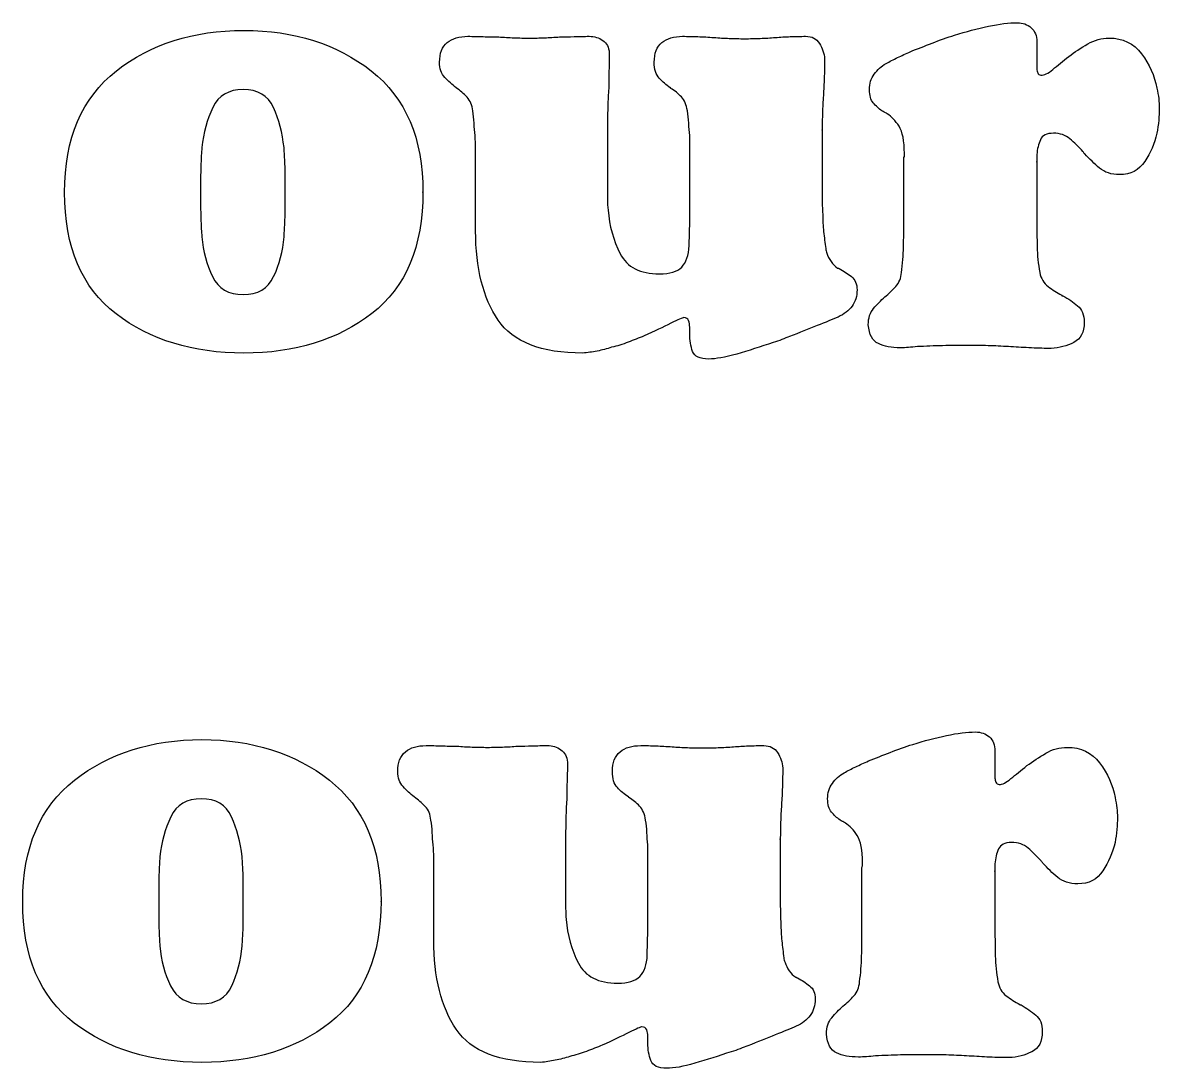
# Model space of a CAD drawing. Extents: x 1489 to 1914, y 371 to 1329.
# Drawn here: x 1703.2 to 1741.63, y 934.11 to 969.49 of the extents above; entities that cross this region are included whole.
import ezdxf

# ---------------------------------------------------------------- set-up
doc = ezdxf.new("R2010")
doc.units = 0
doc.layers.add('G0101', color=7, linetype='CONTINUOUS')

msp = doc.modelspace()

# ---------------------------------------------------------------- linework, layer by layer
at = {"layer": 'G0101', "color": 4}
for points in [[(1737.492657, 968.847876), (1737.492657, 968.007876), (1737.492657, 967.957876), (1737.492657, 967.927876)], [(1730.312857, 968.267476), (1730.312857, 968.237476), (1730.312857, 968.207476)], [(1725.112857, 967.267476), (1725.112857, 967.287476), (1725.092857, 967.287476)], [(1722.972857, 966.067476), (1722.972857, 963.907476), (1722.972857, 963.517476)], [(1725.732857, 961.947476), (1725.752857, 962.767476), (1725.752857, 964.827476), (1725.752857, 965.237476), (1725.752857, 965.667476)], [(1730.232857, 965.867476), (1730.232857, 964.167476), (1730.232857, 963.577476)], [(1730.232857, 965.847476), (1730.232857, 965.867476)], [(1718.512857, 962.447476), (1718.512857, 964.827476), (1718.512857, 965.237476)], [(1732.992657, 962.775876), (1732.992657, 964.880876)], [(1733.012657, 964.959876), (1733.012657, 965.010876), (1733.012657, 965.060876)], [(1737.492657, 965.027876), (1737.492657, 964.897876), (1737.492657, 964.767876), (1737.492657, 964.787876)], [(1737.492657, 964.787876), (1737.492657, 962.801876)], [(1709.212757, 964.227876), (1709.212757, 963.287876)], [(1712.072757, 963.267876), (1712.072757, 963.767876), (1712.072757, 964.247876)], [(1716.732757, 963.747876), (1716.732757, 963.767876)], [(1738.342657, 960.250876), (1738.372657, 960.250876)], [(1725.752857, 958.967476), (1725.752857, 959.037476), (1725.752857, 959.107476), (1725.752857, 959.147476), (1725.752857, 959.187476)], [(1737.972657, 958.467876), (1737.942657, 958.467876), (1737.912657, 958.467876)], [(1736.076657, 944.847876), (1736.076657, 944.007876), (1736.076657, 943.957876), (1736.076657, 943.927876)], [(1728.897357, 944.267476), (1728.897357, 944.237476), (1728.897357, 944.207476)], [(1723.697357, 943.267476), (1723.697357, 943.287476), (1723.677357, 943.287476)], [(1721.557357, 942.067476), (1721.557357, 939.907477), (1721.557357, 939.517477)], [(1728.817357, 941.867476), (1728.817357, 940.167476), (1728.817357, 939.577477)], [(1728.817357, 941.847476), (1728.817357, 941.867476)], [(1724.317357, 937.947477), (1724.337357, 938.767477), (1724.337357, 940.827476), (1724.337357, 941.237476), (1724.337357, 941.667476)], [(1717.097357, 938.447477), (1717.097357, 940.827476), (1717.097357, 941.237476)], [(1731.596657, 940.959876), (1731.596657, 941.010876), (1731.596657, 941.060876)], [(1736.076657, 941.027876), (1736.076657, 940.897876), (1736.076657, 940.767876), (1736.076657, 940.787876)], [(1731.576657, 938.775877), (1731.576657, 940.880876)], [(1736.076657, 940.787876), (1736.076657, 938.801877)], [(1707.796657, 940.227876), (1707.796657, 939.287877)], [(1710.656657, 939.267877), (1710.656657, 939.767877), (1710.656657, 940.247876)], [(1715.316657, 939.747877), (1715.316657, 939.767877)], [(1736.926657, 936.250877), (1736.956657, 936.250877)], [(1724.337357, 934.967477), (1724.337357, 935.037477), (1724.337357, 935.107477), (1724.337357, 935.147477), (1724.337357, 935.187477)], [(1736.556657, 934.467877), (1736.526657, 934.467877), (1736.496657, 934.467877)]]:
    msp.add_lwpolyline(points, dxfattribs=at)
for points in [[(1734.712657, 969.067876), (1735.098657, 969.187876), (1735.479657, 969.287876), (1735.852657, 969.367876)], [(1735.852657, 969.367876), (1736.225657, 969.447876), (1736.552657, 969.487876), (1736.832657, 969.487876)], [(1736.832657, 969.487876), (1737.019657, 969.487876), (1737.175657, 969.430876), (1737.302657, 969.317876)], [(1706.362757, 967.857876), (1707.529757, 968.770876), (1708.966757, 969.227876), (1710.672757, 969.227876)], [(1710.672757, 969.227876), (1712.379757, 969.227876), (1713.815757, 968.770876), (1714.982757, 967.857876)], [(1717.552857, 968.817476), (1717.725857, 968.957476), (1717.959857, 969.027476), (1718.252857, 969.027476)], [(1718.252857, 969.027476), (1718.425857, 969.027476), (1718.598857, 969.024476), (1718.772857, 969.017476)], [(1718.772857, 969.017476), (1718.945857, 969.011476), (1719.118857, 969.007476), (1719.292857, 969.007476)], [(1719.292857, 969.007476), (1719.465857, 968.994476), (1719.638857, 968.984476), (1719.812857, 968.977476)], [(1719.812857, 968.977476), (1719.985857, 968.971476), (1720.158857, 968.967476), (1720.332857, 968.967476)], [(1720.332857, 968.967476), (1720.505857, 968.967476), (1720.675857, 968.971476), (1720.842857, 968.977476)], [(1720.842857, 968.977476), (1721.008857, 968.984476), (1721.178857, 968.994476), (1721.352857, 969.007476)], [(1721.352857, 969.007476), (1721.512857, 969.007476), (1721.675857, 969.011476), (1721.842857, 969.017476)], [(1721.842857, 969.017476), (1722.008857, 969.024476), (1722.178857, 969.027476), (1722.352857, 969.027476)], [(1722.352857, 969.027476), (1722.525857, 969.027476), (1722.678857, 968.980476), (1722.812857, 968.887476)], [(1724.812857, 968.817476), (1724.985857, 968.957476), (1725.218857, 969.027476), (1725.512857, 969.027476)], [(1725.512857, 969.027476), (1725.685857, 969.027476), (1725.858857, 969.024476), (1726.032857, 969.017476)], [(1726.032857, 969.017476), (1726.205857, 969.011476), (1726.385857, 969.000476), (1726.572857, 968.987476)], [(1726.572857, 968.987476), (1726.745857, 968.974476), (1726.919857, 968.964476), (1727.092857, 968.957476)], [(1728.132857, 968.957476), (1728.305857, 968.964476), (1728.479857, 968.974476), (1728.652857, 968.987476)], [(1728.652857, 968.987476), (1728.812857, 969.000476), (1728.979857, 969.011476), (1729.152857, 969.017476)], [(1729.152857, 969.017476), (1729.325857, 969.024476), (1729.499857, 969.027476), (1729.672857, 969.027476)], [(1729.672857, 969.027476), (1729.885857, 969.027476), (1730.042857, 968.947476), (1730.142857, 968.787476)], [(1733.952657, 968.797876), (1734.205657, 968.897876), (1734.459657, 968.987876), (1734.712657, 969.067876)], [(1737.302657, 969.317876), (1737.429657, 969.204876), (1737.492657, 969.047876), (1737.492657, 968.847876)], [(1717.292857, 968.147476), (1717.292857, 968.454476), (1717.378857, 968.677476), (1717.552857, 968.817476)], [(1722.812857, 968.887476), (1722.945857, 968.794476), (1723.019857, 968.654476), (1723.032857, 968.467476)], [(1724.552857, 968.147476), (1724.552857, 968.454476), (1724.638857, 968.677476), (1724.812857, 968.817476)], [(1727.092857, 968.957476), (1727.265857, 968.950476), (1727.439857, 968.947476), (1727.612857, 968.947476)], [(1727.612857, 968.947476), (1727.785857, 968.947476), (1727.959857, 968.950476), (1728.132857, 968.957476)], [(1730.142857, 968.787476), (1730.242857, 968.627476), (1730.298857, 968.454476), (1730.312857, 968.267476)], [(1733.212657, 968.507876), (1733.452657, 968.600876), (1733.699657, 968.697876), (1733.952657, 968.797876)], [(1738.572657, 968.347876), (1738.772657, 968.494876), (1738.985657, 968.633876), (1739.212657, 968.767876)], [(1739.212657, 968.767876), (1739.439657, 968.900876), (1739.679657, 968.967876), (1739.932657, 968.967876)], [(1739.932657, 968.967876), (1740.399656, 968.967876), (1740.765656, 968.790876), (1741.032656, 968.437876)], [(1723.032857, 968.467476), (1723.032857, 968.267476), (1723.028857, 968.067476), (1723.022857, 967.867476)], [(1730.312857, 968.207476), (1730.312857, 968.007476), (1730.308857, 967.810476), (1730.302857, 967.617476)], [(1732.392657, 968.107876), (1732.512657, 968.173876), (1732.642657, 968.240876), (1732.782657, 968.307876)], [(1732.782657, 968.307876), (1732.922657, 968.373876), (1733.065657, 968.440876), (1733.212657, 968.507876)], [(1738.032657, 967.907876), (1738.192657, 968.040876), (1738.372657, 968.187876), (1738.572657, 968.347876)], [(1741.032656, 968.437876), (1741.299656, 968.083876), (1741.472656, 967.693876), (1741.552656, 967.267876)], [(1704.612757, 963.747876), (1704.612757, 965.573876), (1705.196757, 966.943876), (1706.362757, 967.857876)], [(1714.982757, 967.857876), (1716.149757, 966.943876), (1716.732757, 965.573876), (1716.732757, 963.747876)], [(1717.472857, 967.637476), (1717.352857, 967.764476), (1717.292857, 967.934476), (1717.292857, 968.147476)], [(1723.022857, 967.867476), (1723.015857, 967.667476), (1723.012857, 967.467476), (1723.012857, 967.267476)], [(1724.722857, 967.607476), (1724.608857, 967.727476), (1724.552857, 967.907476), (1724.552857, 968.147476)], [(1731.992657, 967.746876), (1732.098657, 967.893876), (1732.232657, 968.013876), (1732.392657, 968.107876)], [(1737.492657, 967.927876), (1737.492657, 967.873876), (1737.502657, 967.827876), (1737.522657, 967.787876)], [(1737.632657, 967.707876), (1737.739657, 967.707876), (1737.872657, 967.773876), (1738.032657, 967.907876)], [(1717.852857, 967.287476), (1717.718857, 967.394476), (1717.592857, 967.511476), (1717.472857, 967.637476)], [(1725.092857, 967.287476), (1724.959857, 967.380476), (1724.835857, 967.487476), (1724.722857, 967.607476)], [(1730.302857, 967.617476), (1730.295857, 967.424476), (1730.285857, 967.227476), (1730.272857, 967.027476)], [(1731.832657, 967.225876), (1731.832657, 967.425876), (1731.885657, 967.599876), (1731.992657, 967.746876)], [(1737.522657, 967.787876), (1737.542657, 967.747876), (1737.578657, 967.720876), (1737.632657, 967.707876)], [(1710.652757, 967.227876), (1710.159757, 967.227876), (1709.815757, 967.023876), (1709.622757, 966.617876)], [(1711.672757, 966.617876), (1711.486757, 967.023876), (1711.145757, 967.227876), (1710.652757, 967.227876)], [(1718.222857, 966.967476), (1718.108857, 967.087476), (1717.985857, 967.194476), (1717.852857, 967.287476)], [(1723.012857, 967.267476), (1722.999857, 967.067476), (1722.988857, 966.867476), (1722.982857, 966.667476)], [(1725.472857, 966.977476), (1725.365857, 967.090476), (1725.245857, 967.187476), (1725.112857, 967.267476)], [(1731.962657, 966.774876), (1731.875657, 966.873876), (1731.832657, 967.024876), (1731.832657, 967.225876)], [(1741.552656, 967.267876), (1741.578656, 967.147876), (1741.598656, 967.030876), (1741.612656, 966.917876)], [(1718.412857, 966.507476), (1718.399857, 966.694476), (1718.335857, 966.847476), (1718.222857, 966.967476)], [(1722.982857, 966.667476), (1722.975857, 966.467476), (1722.972857, 966.267476), (1722.972857, 966.067476)], [(1725.672857, 966.507476), (1725.645857, 966.707476), (1725.578857, 966.864476), (1725.472857, 966.977476)], [(1730.272857, 967.027476), (1730.258857, 966.827476), (1730.249857, 966.630476), (1730.242857, 966.437476)], [(1732.252657, 966.503876), (1732.145657, 966.583876), (1732.049657, 966.673876), (1731.962657, 966.774876)], [(1741.612656, 966.917876), (1741.625656, 966.803876), (1741.632656, 966.693876), (1741.632656, 966.587876)], [(1709.622757, 966.617876), (1709.429757, 966.210876), (1709.305757, 965.760876), (1709.252757, 965.267876)], [(1712.032757, 965.267876), (1711.979757, 965.760876), (1711.859757, 966.210876), (1711.672757, 966.617876)], [(1718.462857, 966.087476), (1718.455857, 966.234476), (1718.439857, 966.374476), (1718.412857, 966.507476)], [(1725.722857, 966.087476), (1725.715857, 966.234476), (1725.698857, 966.374476), (1725.672857, 966.507476)], [(1730.242857, 966.437476), (1730.235857, 966.244476), (1730.232857, 966.047476), (1730.232857, 965.847476)], [(1732.332657, 966.463876), (1732.305657, 966.476876), (1732.279657, 966.490876), (1732.252657, 966.503876)], [(1732.432657, 966.403876), (1732.392657, 966.430876), (1732.359657, 966.450876), (1732.332657, 966.463876)], [(1732.832657, 965.982876), (1732.712657, 966.169876), (1732.578657, 966.309876), (1732.432657, 966.403876)], [(1741.632656, 966.587876), (1741.632656, 966.467876), (1741.625656, 966.333876), (1741.612656, 966.187876)], [(1718.492857, 965.667476), (1718.479857, 965.800476), (1718.468857, 965.940476), (1718.462857, 966.087476)], [(1725.752857, 965.667476), (1725.738857, 965.800476), (1725.729857, 965.940476), (1725.722857, 966.087476)], [(1733.012657, 965.060876), (1733.012657, 965.487876), (1732.952657, 965.795876), (1732.832657, 965.982876)], [(1741.612656, 966.187876), (1741.598656, 966.040876), (1741.578656, 965.893876), (1741.552656, 965.747876)], [(1718.512857, 965.237476), (1718.512857, 965.377476), (1718.505857, 965.520476), (1718.492857, 965.667476)], [(1737.612657, 965.527876), (1737.545657, 965.380876), (1737.505657, 965.213876), (1737.492657, 965.027876)], [(1738.052657, 965.747876), (1737.825657, 965.747876), (1737.679657, 965.673876), (1737.612657, 965.527876)], [(1738.612657, 965.557876), (1738.465657, 965.683876), (1738.279657, 965.747876), (1738.052657, 965.747876)], [(1739.052657, 965.127876), (1738.905657, 965.287876), (1738.759657, 965.430876), (1738.612657, 965.557876)], [(1741.552656, 965.747876), (1741.472656, 965.400876), (1741.335656, 965.080876), (1741.142656, 964.787876)], [(1709.252757, 965.267876), (1709.239757, 965.080876), (1709.229757, 964.900876), (1709.222757, 964.727876)], [(1712.062757, 964.727876), (1712.055757, 964.900876), (1712.045757, 965.080876), (1712.032757, 965.267876)], [(1732.992657, 964.880876), (1732.992657, 964.920876), (1732.999657, 964.946876), (1733.012657, 964.959876)], [(1739.082657, 965.087876), (1739.075657, 965.100876), (1739.065657, 965.113876), (1739.052657, 965.127876)], [(1739.112657, 965.047876), (1739.098657, 965.060876), (1739.089657, 965.073876), (1739.082657, 965.087876)], [(1739.612657, 964.567876), (1739.439657, 964.713876), (1739.272657, 964.873876), (1739.112657, 965.047876)], [(1741.142656, 964.787876), (1740.949656, 964.494876), (1740.665656, 964.347876), (1740.292656, 964.347876)], [(1709.222757, 964.727876), (1709.216757, 964.553876), (1709.212757, 964.387876), (1709.212757, 964.227876)], [(1712.072757, 964.247876), (1712.072757, 964.393876), (1712.069757, 964.553876), (1712.062757, 964.727876)], [(1740.292656, 964.347876), (1740.012656, 964.347876), (1739.785657, 964.420876), (1739.612657, 964.567876)], [(1706.352757, 959.637876), (1705.192757, 960.523876), (1704.612757, 961.893876), (1704.612757, 963.747876)], [(1716.732757, 963.767876), (1716.732757, 961.914876), (1716.155757, 960.540876), (1715.002757, 959.647876)], [(1709.212757, 963.287876), (1709.212757, 963.113876), (1709.216757, 962.940876), (1709.222757, 962.767876)], [(1712.062757, 962.767876), (1712.069757, 962.940876), (1712.072757, 963.107876), (1712.072757, 963.267876)], [(1722.972857, 963.517476), (1722.972857, 963.390476), (1722.979857, 963.267476), (1722.992857, 963.147476)], [(1730.232857, 963.577476), (1730.232857, 963.384476), (1730.238857, 963.194476), (1730.252857, 963.007476)], [(1722.992857, 963.147476), (1723.032857, 962.614476), (1723.169857, 962.120476), (1723.402857, 961.667476)], [(1730.252857, 963.007476), (1730.252857, 962.807476), (1730.262857, 962.610476), (1730.282857, 962.417476)], [(1709.222757, 962.767876), (1709.229757, 962.593876), (1709.239757, 962.420876), (1709.252757, 962.247876)], [(1712.032757, 962.247876), (1712.045757, 962.420876), (1712.055757, 962.593876), (1712.062757, 962.767876)], [(1719.272857, 959.427476), (1718.765857, 960.174476), (1718.512857, 961.180476), (1718.512857, 962.447476)], [(1732.982657, 961.903876), (1732.989657, 962.190876), (1732.992657, 962.480876), (1732.992657, 962.775876)], [(1737.492657, 962.801876), (1737.492657, 962.493876), (1737.495657, 962.195876), (1737.502657, 961.907876)], [(1709.252757, 962.247876), (1709.292757, 961.753876), (1709.412757, 961.303876), (1709.612757, 960.897876)], [(1711.682757, 960.897876), (1711.875757, 961.303876), (1711.992757, 961.753876), (1712.032757, 962.247876)], [(1730.282857, 962.417476), (1730.302857, 962.224476), (1730.325857, 962.034476), (1730.352857, 961.847476)], [(1725.482857, 961.217476), (1725.635857, 961.370476), (1725.718857, 961.614476), (1725.732857, 961.947476)], [(1730.352857, 961.847476), (1730.352857, 961.820476), (1730.355857, 961.794476), (1730.362857, 961.767476)], [(1730.362857, 961.767476), (1730.368857, 961.741476), (1730.378857, 961.714476), (1730.392857, 961.687476)], [(1730.392857, 961.687476), (1730.419857, 961.594476), (1730.465857, 961.500476), (1730.532857, 961.407476)], [(1732.912657, 961.031876), (1732.952657, 961.325876), (1732.975657, 961.615876), (1732.982657, 961.903876)], [(1737.502657, 961.907876), (1737.509657, 961.619876), (1737.539657, 961.328876), (1737.592657, 961.034876)], [(1723.402857, 961.667476), (1723.635857, 961.214476), (1724.078857, 960.987476), (1724.732857, 960.987476)], [(1730.532857, 961.407476), (1730.598857, 961.314476), (1730.672857, 961.241476), (1730.752857, 961.187476)], [(1724.732857, 960.987476), (1725.078857, 960.987476), (1725.328857, 961.064476), (1725.482857, 961.217476)], [(1730.752857, 961.187476), (1730.765857, 961.187476), (1730.775857, 961.184476), (1730.782857, 961.177476)], [(1730.782857, 961.177476), (1730.789857, 961.170476), (1730.798857, 961.167476), (1730.812857, 961.167476)], [(1730.812857, 961.167476), (1730.959857, 961.087476), (1731.095857, 960.997476), (1731.222857, 960.897476)], [(1732.722657, 960.559876), (1732.835657, 960.686876), (1732.899657, 960.844876), (1732.912657, 961.031876)], [(1737.592657, 961.034876), (1737.632657, 960.833876), (1737.725657, 960.675876), (1737.872657, 960.561876)], [(1709.612757, 960.897876), (1709.812757, 960.490876), (1710.159757, 960.287876), (1710.652757, 960.287876)], [(1710.652757, 960.287876), (1711.145757, 960.287876), (1711.489757, 960.490876), (1711.682757, 960.897876)], [(1731.222857, 960.897476), (1731.348857, 960.797476), (1731.412857, 960.647476), (1731.412857, 960.447476)], [(1732.352657, 960.209876), (1732.485657, 960.316876), (1732.609657, 960.433876), (1732.722657, 960.559876)], [(1737.872657, 960.561876), (1738.019657, 960.448876), (1738.172657, 960.350876), (1738.332657, 960.270876)], [(1731.412857, 960.447476), (1731.412857, 960.234476), (1731.355857, 960.050476), (1731.242857, 959.897476)], [(1731.972657, 959.818876), (1732.092657, 959.958876), (1732.219657, 960.089876), (1732.352657, 960.209876)], [(1738.332657, 960.270876), (1738.332657, 960.257876), (1738.335657, 960.250876), (1738.342657, 960.250876)], [(1738.372657, 960.250876), (1738.558657, 960.143876), (1738.725657, 960.030876), (1738.872657, 959.909876)], [(1731.242857, 959.897476), (1731.128857, 959.744476), (1730.972857, 959.620476), (1730.772857, 959.527476)], [(1731.792657, 959.267876), (1731.792657, 959.494876), (1731.852657, 959.678876), (1731.972657, 959.818876)], [(1738.872657, 959.909876), (1739.019657, 959.788876), (1739.092657, 959.601876), (1739.092657, 959.347876)], [(1710.672757, 958.307876), (1708.952757, 958.307876), (1707.512757, 958.750876), (1706.352757, 959.637876)], [(1715.002757, 959.647876), (1713.849757, 958.753876), (1712.405757, 958.307876), (1710.672757, 958.307876)], [(1722.132857, 958.307476), (1720.732857, 958.307476), (1719.778857, 958.680476), (1719.272857, 959.427476)], [(1725.552857, 959.507476), (1725.512857, 959.507476), (1725.365857, 959.444476), (1725.112857, 959.317476)], [(1725.712857, 959.407476), (1725.685857, 959.474476), (1725.632857, 959.507476), (1725.552857, 959.507476)], [(1725.752857, 959.187476), (1725.752857, 959.267476), (1725.738857, 959.340476), (1725.712857, 959.407476)], [(1730.772857, 959.527476), (1730.585857, 959.447476), (1730.348857, 959.350476), (1730.062857, 959.237476)], [(1725.112857, 959.317476), (1724.858857, 959.190476), (1724.558857, 959.047476), (1724.212857, 958.887476)], [(1730.062857, 959.237476), (1729.775857, 959.124476), (1729.465857, 959.000476), (1729.132857, 958.867476)], [(1732.132657, 958.627876), (1731.932657, 958.720876), (1731.819657, 958.933876), (1731.792657, 959.267876)], [(1739.092657, 959.347876), (1739.092657, 959.014876), (1738.975657, 958.787876), (1738.742657, 958.667876)], [(1723.672857, 958.677476), (1723.485857, 958.604476), (1723.298857, 958.547476), (1723.112857, 958.507476)], [(1724.212857, 958.887476), (1724.039857, 958.820476), (1723.858857, 958.750476), (1723.672857, 958.677476)], [(1725.852857, 958.367476), (1725.785857, 958.541476), (1725.752857, 958.741476), (1725.752857, 958.967476)], [(1728.572857, 958.667476), (1728.145857, 958.521476), (1727.735857, 958.390476), (1727.342857, 958.277476)], [(1728.872857, 958.767476), (1728.778857, 958.727476), (1728.678857, 958.694476), (1728.572857, 958.667476)], [(1729.132857, 958.867476), (1729.052857, 958.840476), (1728.965857, 958.807476), (1728.872857, 958.767476)], [(1732.872657, 958.487876), (1732.578657, 958.487876), (1732.332657, 958.534876), (1732.132657, 958.627876)], [(1738.742657, 958.667876), (1738.509657, 958.547876), (1738.252657, 958.480876), (1737.972657, 958.467876)], [(1722.622857, 958.377476), (1722.455857, 958.344476), (1722.292857, 958.321476), (1722.132857, 958.307476)], [(1723.112857, 958.507476), (1722.952857, 958.454476), (1722.789857, 958.410476), (1722.622857, 958.377476)], [(1726.392857, 958.107476), (1726.098857, 958.107476), (1725.919857, 958.194476), (1725.852857, 958.367476)], [(1727.342857, 958.277476), (1726.948857, 958.164476), (1726.632857, 958.107476), (1726.392857, 958.107476)], [(1733.152657, 958.497876), (1733.058657, 958.490876), (1732.965657, 958.487876), (1732.872657, 958.487876)], [(1733.452657, 958.527876), (1733.345657, 958.514876), (1733.245657, 958.504876), (1733.152657, 958.497876)], [(1734.302657, 958.557876), (1734.015657, 958.550876), (1733.732657, 958.540876), (1733.452657, 958.527876)], [(1735.152657, 958.567876), (1734.872657, 958.567876), (1734.589657, 958.564876), (1734.302657, 958.557876)], [(1735.842657, 958.557876), (1735.609657, 958.564876), (1735.379657, 958.567876), (1735.152657, 958.567876)], [(1736.532657, 958.527876), (1736.305657, 958.540876), (1736.075657, 958.550876), (1735.842657, 958.557876)], [(1737.222657, 958.487876), (1736.989657, 958.500876), (1736.759657, 958.514876), (1736.532657, 958.527876)], [(1737.912657, 958.467876), (1737.685657, 958.467876), (1737.455657, 958.474876), (1737.222657, 958.487876)], [(1704.946657, 943.857876), (1706.113657, 944.770876), (1707.550657, 945.227876), (1709.256657, 945.227876)], [(1709.256657, 945.227876), (1710.963657, 945.227876), (1712.399657, 944.770876), (1713.566657, 943.857876)], [(1733.296657, 945.067876), (1733.682657, 945.187876), (1734.063657, 945.287876), (1734.436657, 945.367876)], [(1734.436657, 945.367876), (1734.809657, 945.447876), (1735.136657, 945.487876), (1735.416657, 945.487876)], [(1735.416657, 945.487876), (1735.603657, 945.487876), (1735.759657, 945.430876), (1735.886657, 945.317876)], [(1735.886657, 945.317876), (1736.013657, 945.204876), (1736.076657, 945.047876), (1736.076657, 944.847876)], [(1715.877357, 944.147476), (1715.877357, 944.454476), (1715.963357, 944.677476), (1716.137357, 944.817476)], [(1716.137357, 944.817476), (1716.310357, 944.957476), (1716.544357, 945.027476), (1716.837357, 945.027476)], [(1716.837357, 945.027476), (1717.010357, 945.027476), (1717.183357, 945.024476), (1717.357357, 945.017476)], [(1717.357357, 945.017476), (1717.530357, 945.011476), (1717.703357, 945.007476), (1717.877357, 945.007476)], [(1717.877357, 945.007476), (1718.050357, 944.994476), (1718.223357, 944.984476), (1718.397357, 944.977476)], [(1718.397357, 944.977476), (1718.570357, 944.971476), (1718.743357, 944.967476), (1718.917357, 944.967476)], [(1718.917357, 944.967476), (1719.090357, 944.967476), (1719.260357, 944.971476), (1719.427357, 944.977476)], [(1719.427357, 944.977476), (1719.593357, 944.984476), (1719.763357, 944.994476), (1719.937357, 945.007476)], [(1719.937357, 945.007476), (1720.097357, 945.007476), (1720.260357, 945.011476), (1720.427357, 945.017476)], [(1720.427357, 945.017476), (1720.593357, 945.024476), (1720.763357, 945.027476), (1720.937357, 945.027476)], [(1720.937357, 945.027476), (1721.110357, 945.027476), (1721.263357, 944.980476), (1721.397357, 944.887476)], [(1721.397357, 944.887476), (1721.530357, 944.794476), (1721.604357, 944.654476), (1721.617357, 944.467476)], [(1723.137357, 944.147476), (1723.137357, 944.454476), (1723.223357, 944.677476), (1723.397357, 944.817476)], [(1723.397357, 944.817476), (1723.570357, 944.957476), (1723.803357, 945.027476), (1724.097357, 945.027476)], [(1724.097357, 945.027476), (1724.270357, 945.027476), (1724.443357, 945.024476), (1724.617357, 945.017476)], [(1724.617357, 945.017476), (1724.790357, 945.011476), (1724.970357, 945.000476), (1725.157357, 944.987476)], [(1725.157357, 944.987476), (1725.330357, 944.974476), (1725.504357, 944.964476), (1725.677357, 944.957476)], [(1725.677357, 944.957476), (1725.850357, 944.950476), (1726.024357, 944.947476), (1726.197357, 944.947476)], [(1726.197357, 944.947476), (1726.370357, 944.947476), (1726.544357, 944.950476), (1726.717357, 944.957476)], [(1726.717357, 944.957476), (1726.890357, 944.964476), (1727.064357, 944.974476), (1727.237357, 944.987476)], [(1727.237357, 944.987476), (1727.397357, 945.000476), (1727.564357, 945.011476), (1727.737357, 945.017476)], [(1727.737357, 945.017476), (1727.910357, 945.024476), (1728.084357, 945.027476), (1728.257357, 945.027476)], [(1728.257357, 945.027476), (1728.470357, 945.027476), (1728.627357, 944.947476), (1728.727357, 944.787476)], [(1728.727357, 944.787476), (1728.827357, 944.627476), (1728.883357, 944.454476), (1728.897357, 944.267476)], [(1731.796657, 944.507876), (1732.036657, 944.600876), (1732.283657, 944.697876), (1732.536657, 944.797876)], [(1732.536657, 944.797876), (1732.789657, 944.897876), (1733.043657, 944.987876), (1733.296657, 945.067876)], [(1737.156657, 944.347876), (1737.356657, 944.494876), (1737.569657, 944.633876), (1737.796657, 944.767876)], [(1737.796657, 944.767876), (1738.023657, 944.900876), (1738.263657, 944.967876), (1738.516657, 944.967876)], [(1738.516657, 944.967876), (1738.983657, 944.967876), (1739.349657, 944.790876), (1739.616657, 944.437876)], [(1721.617357, 944.467476), (1721.617357, 944.267476), (1721.613357, 944.067476), (1721.607357, 943.867476)], [(1731.366657, 944.307876), (1731.506657, 944.373876), (1731.649657, 944.440876), (1731.796657, 944.507876)], [(1739.616657, 944.437876), (1739.883657, 944.083876), (1740.056656, 943.693876), (1740.136656, 943.267876)], [(1716.057357, 943.637476), (1715.937357, 943.764476), (1715.877357, 943.934476), (1715.877357, 944.147476)], [(1723.307357, 943.607476), (1723.193357, 943.727476), (1723.137357, 943.907476), (1723.137357, 944.147476)], [(1728.897357, 944.207476), (1728.897357, 944.007476), (1728.893357, 943.810476), (1728.887357, 943.617476)], [(1730.576657, 943.746876), (1730.682657, 943.893876), (1730.816657, 944.013876), (1730.976657, 944.107876)], [(1730.976657, 944.107876), (1731.096657, 944.173876), (1731.226657, 944.240876), (1731.366657, 944.307876)], [(1736.616657, 943.907876), (1736.776657, 944.040876), (1736.956657, 944.187876), (1737.156657, 944.347876)], [(1703.196657, 939.747877), (1703.196657, 941.573876), (1703.780657, 942.943876), (1704.946657, 943.857876)], [(1713.566657, 943.857876), (1714.733657, 942.943876), (1715.316657, 941.573876), (1715.316657, 939.747877)], [(1716.437357, 943.287476), (1716.303357, 943.394476), (1716.177357, 943.511476), (1716.057357, 943.637476)], [(1721.607357, 943.867476), (1721.600357, 943.667476), (1721.597357, 943.467476), (1721.597357, 943.267476)], [(1723.677357, 943.287476), (1723.544357, 943.380476), (1723.420357, 943.487476), (1723.307357, 943.607476)], [(1728.887357, 943.617476), (1728.880357, 943.424476), (1728.870357, 943.227476), (1728.857357, 943.027476)], [(1730.416657, 943.225876), (1730.416657, 943.425876), (1730.469657, 943.599876), (1730.576657, 943.746876)], [(1736.076657, 943.927876), (1736.076657, 943.873876), (1736.086657, 943.827876), (1736.106657, 943.787876)], [(1736.106657, 943.787876), (1736.126657, 943.747876), (1736.162657, 943.720876), (1736.216657, 943.707876)], [(1736.216657, 943.707876), (1736.323657, 943.707876), (1736.456657, 943.773876), (1736.616657, 943.907876)], [(1709.236657, 943.227876), (1708.743657, 943.227876), (1708.399657, 943.023876), (1708.206657, 942.617876)], [(1710.256657, 942.617876), (1710.070657, 943.023876), (1709.729657, 943.227876), (1709.236657, 943.227876)], [(1716.807357, 942.967476), (1716.693357, 943.087476), (1716.570357, 943.194476), (1716.437357, 943.287476)], [(1721.597357, 943.267476), (1721.584357, 943.067476), (1721.573357, 942.867476), (1721.567357, 942.667476)], [(1724.057357, 942.977476), (1723.950357, 943.090476), (1723.830357, 943.187476), (1723.697357, 943.267476)], [(1730.546657, 942.774876), (1730.459657, 942.873876), (1730.416657, 943.024876), (1730.416657, 943.225876)], [(1740.136656, 943.267876), (1740.162656, 943.147876), (1740.182656, 943.030876), (1740.196656, 942.917876)], [(1716.997357, 942.507476), (1716.984357, 942.694476), (1716.920357, 942.847476), (1716.807357, 942.967476)], [(1724.257357, 942.507476), (1724.230357, 942.707476), (1724.163357, 942.864476), (1724.057357, 942.977476)], [(1728.857357, 943.027476), (1728.843357, 942.827476), (1728.834357, 942.630476), (1728.827357, 942.437476)], [(1740.196656, 942.917876), (1740.209656, 942.803876), (1740.216656, 942.693876), (1740.216656, 942.587876)], [(1708.206657, 942.617876), (1708.013657, 942.210876), (1707.889657, 941.760876), (1707.836657, 941.267876)], [(1710.616657, 941.267876), (1710.563657, 941.760876), (1710.443657, 942.210876), (1710.256657, 942.617876)], [(1717.047357, 942.087476), (1717.040357, 942.234476), (1717.024357, 942.374476), (1716.997357, 942.507476)], [(1721.567357, 942.667476), (1721.560357, 942.467476), (1721.557357, 942.267476), (1721.557357, 942.067476)], [(1724.307357, 942.087476), (1724.300357, 942.234476), (1724.283357, 942.374476), (1724.257357, 942.507476)], [(1730.836657, 942.503876), (1730.729657, 942.583876), (1730.633657, 942.673876), (1730.546657, 942.774876)], [(1730.916657, 942.463876), (1730.889657, 942.476876), (1730.863657, 942.490876), (1730.836657, 942.503876)], [(1731.016657, 942.403876), (1730.976657, 942.430876), (1730.943657, 942.450876), (1730.916657, 942.463876)], [(1740.216656, 942.587876), (1740.216656, 942.467876), (1740.209656, 942.333876), (1740.196656, 942.187876)], [(1717.077357, 941.667476), (1717.064357, 941.800476), (1717.053357, 941.940476), (1717.047357, 942.087476)], [(1724.337357, 941.667476), (1724.323357, 941.800476), (1724.314357, 941.940476), (1724.307357, 942.087476)], [(1728.827357, 942.437476), (1728.820357, 942.244476), (1728.817357, 942.047476), (1728.817357, 941.847476)], [(1731.416657, 941.982876), (1731.296657, 942.169876), (1731.162657, 942.309876), (1731.016657, 942.403876)], [(1740.196656, 942.187876), (1740.182656, 942.040876), (1740.162656, 941.893876), (1740.136656, 941.747876)], [(1731.596657, 941.060876), (1731.596657, 941.487876), (1731.536657, 941.795876), (1731.416657, 941.982876)], [(1736.636657, 941.747876), (1736.409657, 941.747876), (1736.263657, 941.673876), (1736.196657, 941.527876)], [(1737.196657, 941.557876), (1737.049657, 941.683876), (1736.863657, 941.747876), (1736.636657, 941.747876)], [(1740.136656, 941.747876), (1740.056656, 941.400876), (1739.919657, 941.080876), (1739.726657, 940.787876)], [(1717.097357, 941.237476), (1717.097357, 941.377476), (1717.090357, 941.520476), (1717.077357, 941.667476)], [(1736.196657, 941.527876), (1736.129657, 941.380876), (1736.089657, 941.213876), (1736.076657, 941.027876)], [(1737.636657, 941.127876), (1737.489657, 941.287876), (1737.343657, 941.430876), (1737.196657, 941.557876)], [(1707.836657, 941.267876), (1707.823657, 941.080876), (1707.813657, 940.900876), (1707.806657, 940.727876)], [(1710.646657, 940.727876), (1710.639657, 940.900876), (1710.629657, 941.080876), (1710.616657, 941.267876)], [(1731.576657, 940.880876), (1731.576657, 940.920876), (1731.583657, 940.946876), (1731.596657, 940.959876)], [(1737.666657, 941.087876), (1737.659657, 941.100876), (1737.649657, 941.113876), (1737.636657, 941.127876)], [(1737.696657, 941.047876), (1737.682657, 941.060876), (1737.673657, 941.073876), (1737.666657, 941.087876)], [(1738.196657, 940.567876), (1738.023657, 940.713876), (1737.856657, 940.873876), (1737.696657, 941.047876)], [(1707.806657, 940.727876), (1707.800657, 940.553876), (1707.796657, 940.387876), (1707.796657, 940.227876)], [(1710.656657, 940.247876), (1710.656657, 940.393876), (1710.653657, 940.553876), (1710.646657, 940.727876)], [(1738.876657, 940.347876), (1738.596657, 940.347876), (1738.369657, 940.420876), (1738.196657, 940.567876)], [(1739.726657, 940.787876), (1739.533657, 940.494876), (1739.249657, 940.347876), (1738.876657, 940.347876)], [(1715.316657, 939.767877), (1715.316657, 937.914877), (1714.739657, 936.540877), (1713.586657, 935.647877)], [(1704.936657, 935.637877), (1703.776657, 936.523877), (1703.196657, 937.893877), (1703.196657, 939.747877)], [(1721.557357, 939.517477), (1721.557357, 939.390477), (1721.564357, 939.267477), (1721.577357, 939.147477)], [(1728.817357, 939.577477), (1728.817357, 939.384477), (1728.823357, 939.194477), (1728.837357, 939.007477)], [(1707.796657, 939.287877), (1707.796657, 939.113877), (1707.800657, 938.940877), (1707.806657, 938.767877)], [(1710.646657, 938.767877), (1710.653657, 938.940877), (1710.656657, 939.107877), (1710.656657, 939.267877)], [(1721.577357, 939.147477), (1721.617357, 938.614477), (1721.754357, 938.120477), (1721.987357, 937.667477)], [(1728.837357, 939.007477), (1728.837357, 938.807477), (1728.847357, 938.610477), (1728.867357, 938.417477)], [(1707.806657, 938.767877), (1707.813657, 938.593877), (1707.823657, 938.420877), (1707.836657, 938.247877)], [(1710.616657, 938.247877), (1710.629657, 938.420877), (1710.639657, 938.593877), (1710.646657, 938.767877)], [(1731.566657, 937.903877), (1731.573657, 938.190877), (1731.576657, 938.480877), (1731.576657, 938.775877)], [(1736.076657, 938.801877), (1736.076657, 938.493877), (1736.079657, 938.195877), (1736.086657, 937.907877)], [(1707.836657, 938.247877), (1707.876657, 937.753877), (1707.996657, 937.303877), (1708.196657, 936.897877)], [(1710.266657, 936.897877), (1710.459657, 937.303877), (1710.576657, 937.753877), (1710.616657, 938.247877)], [(1717.857357, 935.427477), (1717.350357, 936.174477), (1717.097357, 937.180477), (1717.097357, 938.447477)], [(1728.867357, 938.417477), (1728.887357, 938.224477), (1728.910357, 938.034477), (1728.937357, 937.847477)], [(1724.067357, 937.217477), (1724.220357, 937.370477), (1724.303357, 937.614477), (1724.317357, 937.947477)], [(1728.937357, 937.847477), (1728.937357, 937.820477), (1728.940357, 937.794477), (1728.947357, 937.767477)], [(1731.496657, 937.031877), (1731.536657, 937.325877), (1731.559657, 937.615877), (1731.566657, 937.903877)], [(1736.086657, 937.907877), (1736.093657, 937.619877), (1736.123657, 937.328877), (1736.176657, 937.034877)], [(1721.987357, 937.667477), (1722.220357, 937.214477), (1722.663357, 936.987477), (1723.317357, 936.987477)], [(1728.947357, 937.767477), (1728.953357, 937.741477), (1728.963357, 937.714477), (1728.977357, 937.687477)], [(1728.977357, 937.687477), (1729.004357, 937.594477), (1729.050357, 937.500477), (1729.117357, 937.407477)], [(1723.317357, 936.987477), (1723.663357, 936.987477), (1723.913357, 937.064477), (1724.067357, 937.217477)], [(1729.117357, 937.407477), (1729.183357, 937.314477), (1729.257357, 937.241477), (1729.337357, 937.187477)], [(1729.337357, 937.187477), (1729.350357, 937.187477), (1729.360357, 937.184477), (1729.367357, 937.177477)], [(1729.367357, 937.177477), (1729.374357, 937.170477), (1729.383357, 937.167477), (1729.397357, 937.167477)], [(1729.397357, 937.167477), (1729.544357, 937.087477), (1729.680357, 936.997477), (1729.807357, 936.897477)], [(1708.196657, 936.897877), (1708.396657, 936.490877), (1708.743657, 936.287877), (1709.236657, 936.287877)], [(1709.236657, 936.287877), (1709.729657, 936.287877), (1710.073657, 936.490877), (1710.266657, 936.897877)], [(1729.807357, 936.897477), (1729.933357, 936.797477), (1729.997357, 936.647477), (1729.997357, 936.447477)], [(1731.306657, 936.559877), (1731.419657, 936.686877), (1731.483657, 936.844877), (1731.496657, 937.031877)], [(1736.176657, 937.034877), (1736.216657, 936.833877), (1736.309657, 936.675877), (1736.456657, 936.561877)], [(1729.997357, 936.447477), (1729.997357, 936.234477), (1729.940357, 936.050477), (1729.827357, 935.897477)], [(1730.936657, 936.209877), (1731.069657, 936.316877), (1731.193657, 936.433877), (1731.306657, 936.559877)], [(1736.456657, 936.561877), (1736.603657, 936.448877), (1736.756657, 936.350877), (1736.916657, 936.270877)], [(1730.556657, 935.818877), (1730.676657, 935.958877), (1730.803657, 936.089877), (1730.936657, 936.209877)], [(1736.916657, 936.270877), (1736.916657, 936.257877), (1736.919657, 936.250877), (1736.926657, 936.250877)], [(1736.956657, 936.250877), (1737.142657, 936.143877), (1737.309657, 936.030877), (1737.456657, 935.909877)], [(1709.256657, 934.307877), (1707.536657, 934.307877), (1706.096657, 934.750877), (1704.936657, 935.637877)], [(1713.586657, 935.647877), (1712.433657, 934.753877), (1710.989657, 934.307877), (1709.256657, 934.307877)], [(1729.827357, 935.897477), (1729.713357, 935.744477), (1729.557357, 935.620477), (1729.357357, 935.527477)], [(1730.376657, 935.267877), (1730.376657, 935.494877), (1730.436657, 935.678877), (1730.556657, 935.818877)], [(1737.456657, 935.909877), (1737.603657, 935.788877), (1737.676657, 935.601877), (1737.676657, 935.347877)], [(1720.717357, 934.307477), (1719.317357, 934.307477), (1718.363357, 934.680477), (1717.857357, 935.427477)], [(1723.697357, 935.317477), (1723.443357, 935.190477), (1723.143357, 935.047477), (1722.797357, 934.887477)], [(1724.137357, 935.507477), (1724.097357, 935.507477), (1723.950357, 935.444477), (1723.697357, 935.317477)], [(1724.297357, 935.407477), (1724.270357, 935.474477), (1724.217357, 935.507477), (1724.137357, 935.507477)], [(1724.337357, 935.187477), (1724.337357, 935.267477), (1724.323357, 935.340477), (1724.297357, 935.407477)], [(1728.647357, 935.237477), (1728.360357, 935.124477), (1728.050357, 935.000477), (1727.717357, 934.867477)], [(1729.357357, 935.527477), (1729.170357, 935.447477), (1728.933357, 935.350477), (1728.647357, 935.237477)], [(1730.716657, 934.627877), (1730.516657, 934.720877), (1730.403657, 934.933877), (1730.376657, 935.267877)], [(1737.676657, 935.347877), (1737.676657, 935.014877), (1737.559657, 934.787877), (1737.326657, 934.667877)], [(1722.797357, 934.887477), (1722.624357, 934.820477), (1722.443357, 934.750477), (1722.257357, 934.677477)], [(1724.437357, 934.367477), (1724.370357, 934.541477), (1724.337357, 934.741477), (1724.337357, 934.967477)], [(1727.457357, 934.767477), (1727.363357, 934.727477), (1727.263357, 934.694477), (1727.157357, 934.667477)], [(1727.717357, 934.867477), (1727.637357, 934.840477), (1727.550357, 934.807477), (1727.457357, 934.767477)], [(1721.697357, 934.507477), (1721.537357, 934.454477), (1721.374357, 934.410477), (1721.207357, 934.377477)], [(1722.257357, 934.677477), (1722.070357, 934.604477), (1721.883357, 934.547477), (1721.697357, 934.507477)], [(1727.157357, 934.667477), (1726.730357, 934.521477), (1726.320357, 934.390477), (1725.927357, 934.277477)], [(1731.456657, 934.487877), (1731.162657, 934.487877), (1730.916657, 934.534877), (1730.716657, 934.627877)], [(1731.736657, 934.497877), (1731.642657, 934.490877), (1731.549657, 934.487877), (1731.456657, 934.487877)], [(1732.036657, 934.527877), (1731.929657, 934.514877), (1731.829657, 934.504877), (1731.736657, 934.497877)], [(1732.886657, 934.557877), (1732.599657, 934.550877), (1732.316657, 934.540877), (1732.036657, 934.527877)], [(1733.736657, 934.567877), (1733.456657, 934.567877), (1733.173657, 934.564877), (1732.886657, 934.557877)], [(1734.426657, 934.557877), (1734.193657, 934.564877), (1733.963657, 934.567877), (1733.736657, 934.567877)], [(1735.116657, 934.527877), (1734.889657, 934.540877), (1734.659657, 934.550877), (1734.426657, 934.557877)], [(1735.806657, 934.487877), (1735.573657, 934.500877), (1735.343657, 934.514877), (1735.116657, 934.527877)], [(1736.496657, 934.467877), (1736.269657, 934.467877), (1736.039657, 934.474877), (1735.806657, 934.487877)], [(1737.326657, 934.667877), (1737.093657, 934.547877), (1736.836657, 934.480877), (1736.556657, 934.467877)], [(1721.207357, 934.377477), (1721.040357, 934.344477), (1720.877357, 934.321477), (1720.717357, 934.307477)], [(1724.977357, 934.107477), (1724.683357, 934.107477), (1724.504357, 934.194477), (1724.437357, 934.367477)], [(1725.927357, 934.277477), (1725.533357, 934.164477), (1725.217357, 934.107477), (1724.977357, 934.107477)]]:
    msp.add_open_spline(points, degree=3, dxfattribs=at)

doc.saveas('drawing.dxf')
